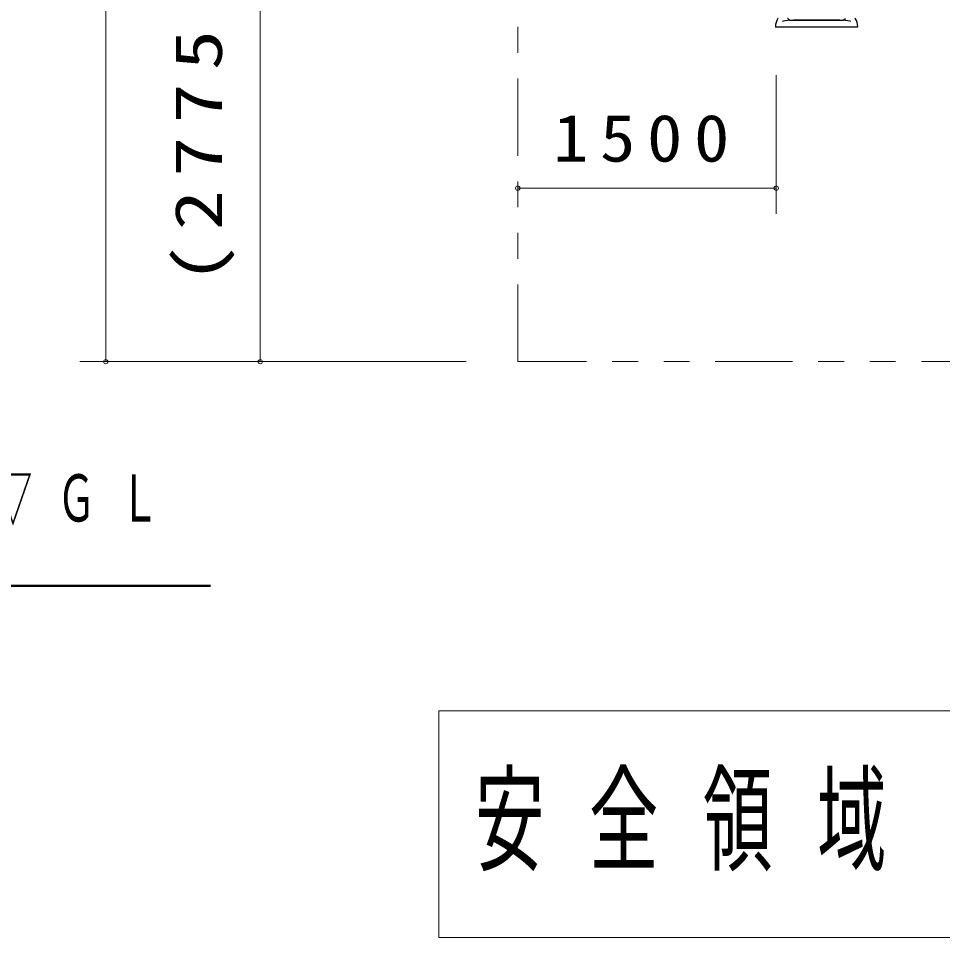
# Model space of a CAD drawing. Units: millimetres on the paper, scale 1:50. Extents: x 197 to 617, y 140 to 437.
# Drawn here: x 446.13 to 482, y 199.35 to 235.05 of the extents above; entities that cross this region are included whole.
import ezdxf

# ---------------------------------------------------------------- set-up
doc = ezdxf.new("R2010")
doc.units = ezdxf.units.MM
doc.linetypes.add('USER3', pattern=[8, 3, -1, 1, -1, 1, -1])
doc.layers.add('線', color=2, linetype='Continuous', lineweight=25)
doc.layers.add('補助', color=2, linetype='Continuous', lineweight=13)
doc.styles.add('ＭＳ ゴシック', font='')
doc.styles.get('ＭＳ ゴシック').set_extended_font_data('MS Gothic')

# ---------------------------------------------------------------- blocks, each defined once
blk = doc.blocks.new('dimension_origin')
at = {"color": 0, "linetype": 'Continuous', "lineweight": -2}
blk.add_circle((0, 0), 1.25, dxfattribs=at)

msp = doc.modelspace()

# ---------------------------------------------------------------- linework, layer by layer
at = {"layer": '線', "color": 131}
for p, q in [((476.214, 234.991), (476.212, 234.986)), ((476.217, 234.993), (476.251, 234.993)), ((476.251, 234.993), (477.977, 234.993)), ((477.977, 234.993), (478.011, 234.993)), ((478.015, 234.986), (478.014, 234.991)), ((478.694, 234.713), (475.534, 234.713)), ((476.067, 234.98), (478.161, 234.98))]:
    msp.add_line(p, q, dxfattribs=at)
at = {"layer": '線', "color": 7, "lineweight": 50}
msp.add_line((453.581, 213.007), (439.272, 213.007), dxfattribs=at)
at = {"layer": '線', "color": 7, "lineweight": 13}
for p, q in [((462.447, 208.147), (462.447, 199.347)), ((519.247, 208.147), (462.447, 208.147)), ((462.447, 199.347), (519.247, 199.347))]:
    msp.add_line(p, q, dxfattribs=at)
at = {"layer": '線', "linetype": 'USER3', "lineweight": 13}
msp.add_lwpolyline([(516.181, 274.383), (516.181, 221.716), (465.514, 221.716), (465.514, 274.383)], close=True, dxfattribs=at)
at = {"layer": '線', "color": 131}
for centre, radius, start, end in [((476.047, 234.733), 0.533, 144.7656, 180), ((475.622, 235.033), 0.0133, 90, 144.7656), ((475.988, 235.033), 0.0133, 43.4325, 90), ((476.143, 235.18), 0.2, 223.4325, 270), ((476.217, 234.99), 0.0033, 90, 160), ((478.011, 234.99), 0.0033, 20, 90), ((478.085, 235.18), 0.2, 270, 316.5675), ((478.24, 235.033), 0.0133, 90, 136.5675), ((478.605, 235.033), 0.0133, 35.2344, 90), ((478.181, 234.733), 0.533, 0, 35.2344), ((475.534, 234.733), 0.02, 180, 270), ((476.203, 234.99), 0.01, 270, 340), ((478.025, 234.99), 0.01, 200, 270), ((478.694, 234.733), 0.02, 270, 0)]:
    msp.add_arc(centre, radius, start, end, dxfattribs=at)
at = {"layer": '線', "color": 131, "lineweight": 13}
for points, knots in [([(475.998, 234.976), (475.997, 234.976), (475.996, 234.976), (475.995, 234.976), (475.993, 234.975), (475.992, 234.975), (475.991, 234.975), (475.99, 234.975), (475.989, 234.975), (475.988, 234.975), (475.987, 234.975), (475.986, 234.975), (475.985, 234.974), (475.984, 234.974), (475.983, 234.974), (475.981, 234.974), (475.98, 234.974), (475.979, 234.974), (475.978, 234.974), (475.977, 234.974), (475.976, 234.973), (475.975, 234.973), (475.974, 234.973), (475.973, 234.973), (475.972, 234.973), (475.97, 234.973), (475.969, 234.973), (475.968, 234.973), (475.967, 234.972), (475.966, 234.972), (475.965, 234.972), (475.964, 234.972), (475.963, 234.972), (475.962, 234.972), (475.961, 234.972), (475.96, 234.971), (475.958, 234.971), (475.957, 234.971), (475.956, 234.971), (475.955, 234.971), (475.954, 234.971), (475.953, 234.97), (475.952, 234.97), (475.951, 234.97), (475.95, 234.97), (475.949, 234.97), (475.947, 234.97), (475.946, 234.97), (475.945, 234.969), (475.944, 234.969), (475.943, 234.969), (475.942, 234.969), (475.941, 234.969), (475.94, 234.969), (475.939, 234.968), (475.938, 234.968), (475.937, 234.968), (475.935, 234.968), (475.934, 234.968), (475.933, 234.968), (475.932, 234.967), (475.931, 234.967), (475.93, 234.967), (475.929, 234.967), (475.928, 234.967), (475.927, 234.967), (475.926, 234.966), (475.925, 234.966), (475.923, 234.966), (475.922, 234.966), (475.921, 234.966), (475.92, 234.966), (475.919, 234.965), (475.918, 234.965), (475.917, 234.965), (475.916, 234.965), (475.915, 234.965), (475.914, 234.964), (475.913, 234.964), (475.912, 234.964), (475.91, 234.964), (475.909, 234.964), (475.908, 234.964), (475.907, 234.963), (475.906, 234.963), (475.905, 234.963), (475.904, 234.963), (475.903, 234.963), (475.902, 234.962), (475.901, 234.962), (475.9, 234.962), (475.898, 234.962), (475.897, 234.962), (475.896, 234.961), (475.895, 234.961), (475.894, 234.961), (475.893, 234.961), (475.892, 234.961), (475.891, 234.961), (475.89, 234.96), (475.889, 234.96), (475.888, 234.96), (475.886, 234.96), (475.885, 234.96), (475.884, 234.959), (475.883, 234.959), (475.882, 234.959), (475.881, 234.959), (475.88, 234.959), (475.879, 234.958), (475.878, 234.958), (475.877, 234.958), (475.876, 234.958), (475.875, 234.958), (475.873, 234.957), (475.872, 234.957), (475.871, 234.957), (475.87, 234.957), (475.869, 234.957), (475.868, 234.956), (475.867, 234.956), (475.866, 234.956), (475.865, 234.956), (475.864, 234.956), (475.863, 234.955), (475.862, 234.955), (475.86, 234.955), (475.859, 234.955), (475.858, 234.955), (475.857, 234.954), (475.856, 234.954), (475.855, 234.954), (475.854, 234.954), (475.853, 234.953), (475.852, 234.953), (475.851, 234.953), (475.85, 234.953), (475.849, 234.953), (475.847, 234.952), (475.846, 234.952), (475.845, 234.952), (475.844, 234.952), (475.843, 234.952), (475.842, 234.951), (475.841, 234.951), (475.84, 234.951), (475.839, 234.951), (475.838, 234.95), (475.837, 234.95), (475.836, 234.95), (475.834, 234.95), (475.833, 234.95), (475.832, 234.949), (475.831, 234.949), (475.83, 234.949), (475.829, 234.949), (475.828, 234.949), (475.827, 234.948), (475.826, 234.948), (475.825, 234.948), (475.824, 234.948), (475.823, 234.947), (475.821, 234.947), (475.82, 234.947), (475.819, 234.947), (475.818, 234.947), (475.817, 234.946), (475.816, 234.946), (475.815, 234.946), (475.814, 234.946), (475.813, 234.945), (475.812, 234.945), (475.811, 234.945), (475.81, 234.945), (475.809, 234.944), (475.807, 234.944), (475.806, 234.944), (475.805, 234.944), (475.804, 234.944), (475.803, 234.943), (475.802, 234.943), (475.801, 234.943), (475.8, 234.943), (475.799, 234.942), (475.798, 234.942), (475.797, 234.942), (475.796, 234.942), (475.794, 234.941), (475.793, 234.941), (475.792, 234.941), (475.791, 234.941), (475.79, 234.941), (475.789, 234.94), (475.788, 234.94), (475.787, 234.94), (475.786, 234.94), (475.785, 234.939), (475.784, 234.939), (475.783, 234.939)], [0, 0, 0, 0, 1, 1, 1, 2, 2, 2, 3, 3, 3, 4, 4, 4, 5, 5, 5, 6, 6, 6, 7, 7, 7, 8, 8, 8, 9, 9, 9, 10, 10, 10, 11, 11, 11, 12, 12, 12, 13, 13, 13, 14, 14, 14, 15, 15, 15, 16, 16, 16, 17, 17, 17, 18, 18, 18, 19, 19, 19, 20, 20, 20, 21, 21, 21, 22, 22, 22, 23, 23, 23, 24, 24, 24, 25, 25, 25, 26, 26, 26, 27, 27, 27, 28, 28, 28, 29, 29, 29, 30, 30, 30, 31, 31, 31, 32, 32, 32, 33, 33, 33, 34, 34, 34, 35, 35, 35, 36, 36, 36, 37, 37, 37, 38, 38, 38, 39, 39, 39, 40, 40, 40, 41, 41, 41, 42, 42, 42, 43, 43, 43, 44, 44, 44, 45, 45, 45, 46, 46, 46, 47, 47, 47, 48, 48, 48, 49, 49, 49, 50, 50, 50, 51, 51, 51, 52, 52, 52, 53, 53, 53, 54, 54, 54, 55, 55, 55, 56, 56, 56, 57, 57, 57, 58, 58, 58, 59, 59, 59, 60, 60, 60, 61, 61, 61, 62, 62, 62, 63, 63, 63, 64, 64, 64, 65, 65, 65, 66, 66, 66, 66]), ([(476.067, 234.98), (476.066, 234.98), (476.064, 234.98), (476.063, 234.98), (476.061, 234.98), (476.06, 234.98), (476.058, 234.98), (476.057, 234.98), (476.055, 234.98), (476.053, 234.98), (476.052, 234.98), (476.05, 234.98), (476.049, 234.98), (476.047, 234.979), (476.046, 234.979), (476.044, 234.979), (476.043, 234.979), (476.041, 234.979), (476.04, 234.979), (476.038, 234.979), (476.036, 234.979), (476.035, 234.979), (476.033, 234.979), (476.032, 234.979), (476.03, 234.979), (476.029, 234.979), (476.027, 234.978), (476.026, 234.978), (476.024, 234.978), (476.023, 234.978), (476.021, 234.978), (476.019, 234.978), (476.018, 234.978), (476.016, 234.978), (476.015, 234.977), (476.013, 234.977), (476.012, 234.977), (476.01, 234.977), (476.009, 234.977), (476.007, 234.977), (476.006, 234.977), (476.004, 234.977), (476.002, 234.976), (476.001, 234.976), (475.999, 234.976), (475.998, 234.976)], [0, 0, 0, 0, 1, 1, 1, 2, 2, 2, 3, 3, 3, 4, 4, 4, 5, 5, 5, 6, 6, 6, 7, 7, 7, 8, 8, 8, 9, 9, 9, 10, 10, 10, 11, 11, 11, 12, 12, 12, 13, 13, 13, 14, 14, 14, 15, 15, 15, 15]), ([(478.23, 234.976), (478.229, 234.976), (478.227, 234.976), (478.225, 234.976), (478.224, 234.977), (478.222, 234.977), (478.221, 234.977), (478.219, 234.977), (478.218, 234.977), (478.216, 234.977), (478.215, 234.977), (478.213, 234.977), (478.212, 234.978), (478.21, 234.978), (478.208, 234.978), (478.207, 234.978), (478.205, 234.978), (478.204, 234.978), (478.202, 234.978), (478.201, 234.978), (478.199, 234.979), (478.198, 234.979), (478.196, 234.979), (478.195, 234.979), (478.193, 234.979), (478.192, 234.979), (478.19, 234.979), (478.188, 234.979), (478.187, 234.979), (478.185, 234.979), (478.184, 234.979), (478.182, 234.979), (478.181, 234.979), (478.179, 234.98), (478.178, 234.98), (478.176, 234.98), (478.175, 234.98), (478.173, 234.98), (478.171, 234.98), (478.17, 234.98), (478.168, 234.98), (478.167, 234.98), (478.165, 234.98), (478.164, 234.98), (478.162, 234.98), (478.161, 234.98)], [0, 0, 0, 0, 1, 1, 1, 2, 2, 2, 3, 3, 3, 4, 4, 4, 5, 5, 5, 6, 6, 6, 7, 7, 7, 8, 8, 8, 9, 9, 9, 10, 10, 10, 11, 11, 11, 12, 12, 12, 13, 13, 13, 14, 14, 14, 15, 15, 15, 15]), ([(478.445, 234.939), (478.444, 234.939), (478.443, 234.939), (478.442, 234.94), (478.441, 234.94), (478.44, 234.94), (478.439, 234.94), (478.438, 234.941), (478.437, 234.941), (478.436, 234.941), (478.435, 234.941), (478.433, 234.941), (478.432, 234.942), (478.431, 234.942), (478.43, 234.942), (478.429, 234.942), (478.428, 234.943), (478.427, 234.943), (478.426, 234.943), (478.425, 234.943), (478.424, 234.944), (478.423, 234.944), (478.422, 234.944), (478.42, 234.944), (478.419, 234.944), (478.418, 234.945), (478.417, 234.945), (478.416, 234.945), (478.415, 234.945), (478.414, 234.946), (478.413, 234.946), (478.412, 234.946), (478.411, 234.946), (478.41, 234.947), (478.409, 234.947), (478.408, 234.947), (478.406, 234.947), (478.405, 234.947), (478.404, 234.948), (478.403, 234.948), (478.402, 234.948), (478.401, 234.948), (478.4, 234.949), (478.399, 234.949), (478.398, 234.949), (478.397, 234.949), (478.396, 234.949), (478.395, 234.95), (478.393, 234.95), (478.392, 234.95), (478.391, 234.95), (478.39, 234.95), (478.389, 234.951), (478.388, 234.951), (478.387, 234.951), (478.386, 234.951), (478.385, 234.952), (478.384, 234.952), (478.383, 234.952), (478.382, 234.952), (478.38, 234.952), (478.379, 234.953), (478.378, 234.953), (478.377, 234.953), (478.376, 234.953), (478.375, 234.953), (478.374, 234.954), (478.373, 234.954), (478.372, 234.954), (478.371, 234.954), (478.37, 234.955), (478.369, 234.955), (478.367, 234.955), (478.366, 234.955), (478.365, 234.955), (478.364, 234.956), (478.363, 234.956), (478.362, 234.956), (478.361, 234.956), (478.36, 234.956), (478.359, 234.957), (478.358, 234.957), (478.357, 234.957), (478.356, 234.957), (478.354, 234.957), (478.353, 234.958), (478.352, 234.958), (478.351, 234.958), (478.35, 234.958), (478.349, 234.958), (478.348, 234.959), (478.347, 234.959), (478.346, 234.959), (478.345, 234.959), (478.344, 234.959), (478.343, 234.96), (478.341, 234.96), (478.34, 234.96), (478.339, 234.96), (478.338, 234.96), (478.337, 234.961), (478.336, 234.961), (478.335, 234.961), (478.334, 234.961), (478.333, 234.961), (478.332, 234.961), (478.331, 234.962), (478.329, 234.962), (478.328, 234.962), (478.327, 234.962), (478.326, 234.962), (478.325, 234.963), (478.324, 234.963), (478.323, 234.963), (478.322, 234.963), (478.321, 234.963), (478.32, 234.964), (478.319, 234.964), (478.318, 234.964), (478.316, 234.964), (478.315, 234.964), (478.314, 234.964), (478.313, 234.965), (478.312, 234.965), (478.311, 234.965), (478.31, 234.965), (478.309, 234.965), (478.308, 234.966), (478.307, 234.966), (478.306, 234.966), (478.304, 234.966), (478.303, 234.966), (478.302, 234.966), (478.301, 234.967), (478.3, 234.967), (478.299, 234.967), (478.298, 234.967), (478.297, 234.967), (478.296, 234.967), (478.295, 234.968), (478.294, 234.968), (478.292, 234.968), (478.291, 234.968), (478.29, 234.968), (478.289, 234.968), (478.288, 234.969), (478.287, 234.969), (478.286, 234.969), (478.285, 234.969), (478.284, 234.969), (478.283, 234.969), (478.282, 234.97), (478.28, 234.97), (478.279, 234.97), (478.278, 234.97), (478.277, 234.97), (478.276, 234.97), (478.275, 234.97), (478.274, 234.971), (478.273, 234.971), (478.272, 234.971), (478.271, 234.971), (478.27, 234.971), (478.268, 234.971), (478.267, 234.972), (478.266, 234.972), (478.265, 234.972), (478.264, 234.972), (478.263, 234.972), (478.262, 234.972), (478.261, 234.972), (478.26, 234.973), (478.259, 234.973), (478.257, 234.973), (478.256, 234.973), (478.255, 234.973), (478.254, 234.973), (478.253, 234.973), (478.252, 234.973), (478.251, 234.974), (478.25, 234.974), (478.249, 234.974), (478.248, 234.974), (478.247, 234.974), (478.245, 234.974), (478.244, 234.974), (478.243, 234.974), (478.242, 234.975), (478.241, 234.975), (478.24, 234.975), (478.239, 234.975), (478.238, 234.975), (478.237, 234.975), (478.236, 234.975), (478.234, 234.975), (478.233, 234.976), (478.232, 234.976), (478.231, 234.976), (478.23, 234.976)], [0, 0, 0, 0, 1, 1, 1, 2, 2, 2, 3, 3, 3, 4, 4, 4, 5, 5, 5, 6, 6, 6, 7, 7, 7, 8, 8, 8, 9, 9, 9, 10, 10, 10, 11, 11, 11, 12, 12, 12, 13, 13, 13, 14, 14, 14, 15, 15, 15, 16, 16, 16, 17, 17, 17, 18, 18, 18, 19, 19, 19, 20, 20, 20, 21, 21, 21, 22, 22, 22, 23, 23, 23, 24, 24, 24, 25, 25, 25, 26, 26, 26, 27, 27, 27, 28, 28, 28, 29, 29, 29, 30, 30, 30, 31, 31, 31, 32, 32, 32, 33, 33, 33, 34, 34, 34, 35, 35, 35, 36, 36, 36, 37, 37, 37, 38, 38, 38, 39, 39, 39, 40, 40, 40, 41, 41, 41, 42, 42, 42, 43, 43, 43, 44, 44, 44, 45, 45, 45, 46, 46, 46, 47, 47, 47, 48, 48, 48, 49, 49, 49, 50, 50, 50, 51, 51, 51, 52, 52, 52, 53, 53, 53, 54, 54, 54, 55, 55, 55, 56, 56, 56, 57, 57, 57, 58, 58, 58, 59, 59, 59, 60, 60, 60, 61, 61, 61, 62, 62, 62, 63, 63, 63, 64, 64, 64, 65, 65, 65, 66, 66, 66, 66])]:
    msp.add_open_spline(points, degree=3, knots=knots, dxfattribs=at)
at = {"layer": '補助'}
for p, q in [((449.514, 221.716), (449.514, 274.383)), ((455.514, 221.716), (455.514, 240.216)), ((475.547, 232.847), (475.547, 227.455)), ((475.547, 228.455), (465.514, 228.455)), ((463.514, 221.716), (448.514, 221.716)), ((463.514, 221.716), (454.514, 221.716))]:
    msp.add_line(p, q, dxfattribs=at)

# ---------------------------------------------------------------- block references
at = {"layer": '補助', "xscale": 0.0667, "yscale": 0.0667}
msp.add_blockref('dimension_origin', (465.514, 228.455), dxfattribs=at)
for p, rotation in [((475.547, 228.455), 180), ((449.514, 221.716), 90), ((455.514, 221.716), 90)]:
    msp.add_blockref('dimension_origin', p, dxfattribs=dict(at, rotation=rotation))

# ---------------------------------------------------------------- texts
at = {"layer": '線', "color": 7, "insert": (463.847, 203.747), "char_height": 3.299, "attachment_point": 4, "style": 'ＭＳ ゴシック'}
msp.add_mtext('\\T1.64;\\W0.6;安全領域\u3000Ｓ＝１／１５０', dxfattribs=at)
at = {"layer": '補助', "insert": (454.514, 230.966), "char_height": 1.833, "attachment_point": 8, "rotation": 90, "style": 'ＭＳ ゴシック'}
msp.add_mtext('\\T1.33;\\W1.25;(2775)', dxfattribs=at)
at = {"layer": '補助', "char_height": 1.833, "style": 'ＭＳ ゴシック'}
for s, insert, attachment_point in [('\\T1.33;\\W1.1;1500', (470.531, 229.455), 8), ('\\T1.64;\\W0.6;▽ＧＬ', (445.164, 217.34), 1)]:
    msp.add_mtext(s, dxfattribs=dict(at, insert=insert, attachment_point=attachment_point))

doc.saveas('drawing.dxf')
